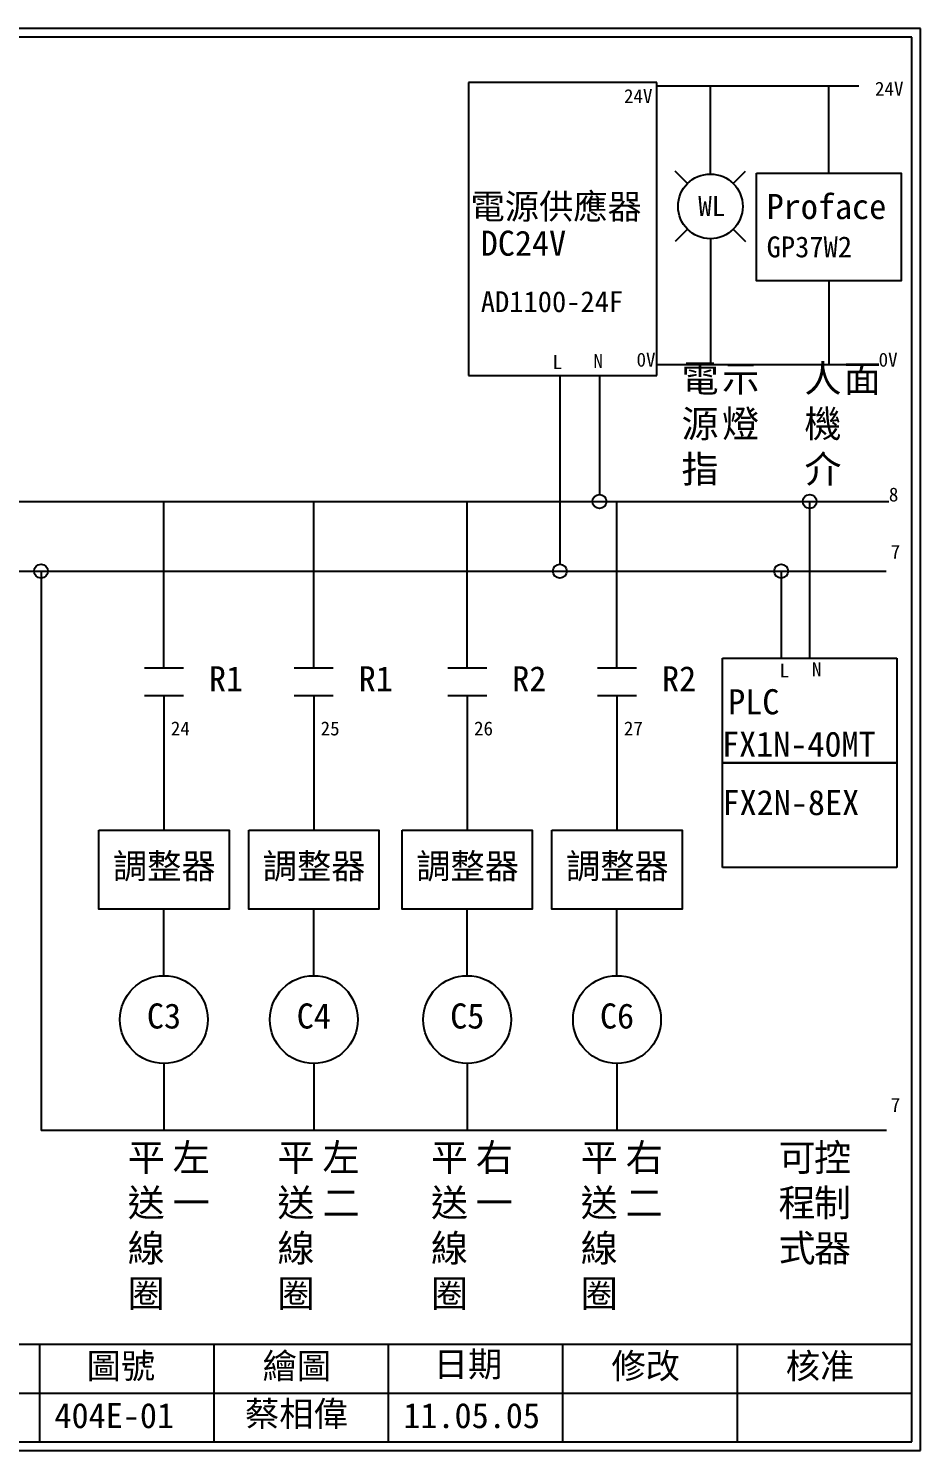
# Model space of a CAD drawing. Extents: x 10 to 297, y 3 to 207.
# Drawn here: x 169.1 to 297, y 3 to 207 of the extents above; entities that cross this region are included whole.
import ezdxf
from ezdxf.enums import TextEntityAlignment as Align

# ---------------------------------------------------------------- set-up
doc = ezdxf.new("R2010")
doc.units = 0
doc.layers.get('0').update_dxf_attribs({"linetype": 'CONTINUOUS'})
doc.layers.add('圖框層', color=7, linetype='CONTINUOUS')
doc.layers.add('標尺寸層', color=3, linetype='CONTINUOUS')
doc.styles.add('CNS', font='romanc.shx', dxfattribs={"bigfont": 'chineset.shx'})
doc.styles.add('STSL', font='KAIU.TTF')

msp = doc.modelspace()

# ---------------------------------------------------------------- linework, layer by layer
for p, q in [((259.19, 199.2), (232.19, 199.2)), ((232.19, 199.2), (232.19, 157.2)), ((259.19, 157.2), (259.19, 199.2)), ((288.16, 198.67), (259.19, 198.67)), ((266.88, 189.99), (266.88, 198.67)), ((266.88, 186.09), (266.88, 189.99)), ((263.6, 184.73), (261.83, 186.5)), ((270.16, 184.73), (271.93, 186.5)), ((263.6, 178.17), (261.83, 176.4)), ((270.16, 178.17), (271.93, 176.4)), ((266.88, 176.81), (266.88, 172.86)), ((266.88, 172.86), (266.88, 158.72)), ((232.19, 157.2), (255.19, 157.2)), ((245.3, 157.2), (245.3, 130.12)), ((250.97, 157.2), (250.97, 140.12)), ((255.19, 157.2), (259.19, 157.2)), ((288.16, 158.72), (259.19, 158.72)), ((165.27, 139.12), (292.46, 139.12)), ((188.55, 115.27), (188.55, 139.12)), ((210.03, 115.27), (210.03, 139.12)), ((232.02, 115.27), (232.02, 139.12)), ((253.49, 115.27), (253.49, 139.12)), ((281.11, 116.64), (281.11, 139.12)), ((165.27, 129.12), (292.09, 129.12)), ((268.61, 116.64), (293.61, 116.64)), ((268.61, 101.64), (268.61, 116.64)), ((293.61, 116.64), (293.61, 101.64)), ((188.55, 111.3), (188.55, 91.96)), ((210.03, 111.3), (210.03, 91.96)), ((232.02, 111.3), (232.02, 91.96)), ((253.49, 111.3), (253.49, 91.96)), ((293.61, 101.64), (268.61, 101.64)), ((268.61, 101.64), (293.61, 101.64)), ((268.61, 86.64), (268.61, 101.64)), ((293.61, 101.64), (293.61, 86.64)), ((293.61, 86.64), (268.61, 86.64)), ((188.55, 71.11), (188.55, 80.64)), ((210.03, 71.11), (210.03, 80.64)), ((232.02, 71.11), (232.02, 80.64)), ((253.49, 71.11), (253.49, 80.64)), ((188.55, 58.51), (188.55, 48.91)), ((210.03, 58.51), (210.03, 48.91)), ((232.02, 58.51), (232.02, 48.91)), ((253.49, 58.51), (253.49, 48.91))]:
    msp.add_line(p, q)
for points in [[(179.22, 91.96), (197.88, 91.96), (197.88, 80.64), (179.22, 80.64)], [(200.7, 91.96), (219.35, 91.96), (219.35, 80.64), (200.7, 80.64)], [(222.69, 91.96), (241.35, 91.96), (241.35, 80.64), (222.69, 80.64)], [(244.17, 91.96), (262.82, 91.96), (262.82, 80.64), (244.17, 80.64)]]:
    msp.add_lwpolyline(points, close=True)
for centre, radius in [((266.88, 181.45), 4.64), ((250.97, 139.12), 1), ((245.3, 129.12), 1), ((188.55, 64.81), 6.3), ((210.03, 64.81), 6.3), ((232.02, 64.81), 6.3), ((253.49, 64.81), 6.3)]:
    msp.add_circle(centre, radius)
at = {"layer": '圖框層', "color": 7}
for p, q in [((297, 206.97), (10, 206.97)), ((297, 3), (297, 206.97)), ((295.75, 205.72), (11.25, 205.72)), ((295.75, 4.25), (295.75, 205.72)), ((11.25, 18.25), (295.75, 18.25)), ((170.75, 4.25), (170.75, 18.25)), ((195.75, 4.25), (195.75, 18.25)), ((220.75, 4.25), (220.75, 18.25)), ((245.75, 4.25), (245.75, 18.25)), ((270.75, 4.25), (270.75, 18.25)), ((145.75, 11.25), (295.75, 11.25)), ((11.25, 4.25), (295.75, 4.25)), ((10, 3), (297, 3))]:
    msp.add_line(p, q, dxfattribs=at)
at = {"layer": '標尺寸層', "color": 7}
for p, q in [((283.86, 186.2), (283.86, 198.67)), ((283.86, 170.76), (283.86, 158.72)), ((170.93, 129.12), (170.93, 48.91)), ((277.03, 129.15), (277.03, 116.64)), ((185.77, 115.27), (191.34, 115.27)), ((207.24, 115.27), (212.81, 115.27)), ((229.24, 115.27), (234.81, 115.27)), ((250.71, 115.27), (256.28, 115.27)), ((185.77, 111.3), (191.34, 111.3)), ((207.24, 111.3), (212.81, 111.3)), ((229.24, 111.3), (234.81, 111.3)), ((250.71, 111.3), (256.28, 111.3)), ((292.11, 48.91), (170.93, 48.91))]:
    msp.add_line(p, q, dxfattribs=at)
msp.add_lwpolyline([(273.51, 186.2), (294.21, 186.2), (294.21, 170.76), (273.51, 170.76)], close=True, dxfattribs=at)
for centre in [(281.11, 139.12), (170.93, 129.12), (277.03, 129.12)]:
    msp.add_circle(centre, 1, dxfattribs=at)

# ---------------------------------------------------------------- texts
at = {"color": 7}
msp.add_text('WL', height=2.856, dxfattribs=at).set_placement((267.08, 181.5), align=Align.MIDDLE_CENTER)
at = {"layer": '圖框層', "color": 4, "style": 'STSL'}
for s, height, p in [('24V', 2, (254.49, 196.26)), ('24V', 2, (290.47, 197.32)), ('電源供應器', 3.6, (232.5, 179.63)), ('Proface', 3.6, (274.94, 179.63)), ('DC24V', 3.6, (233.96, 174.37)), ('GP37W2', 3, (274.94, 174.14)), ('AD1100-24F', 3, (233.97, 166.28)), ('L', 2, (244.26, 158.11)), ('N', 2, (250.12, 158.26)), ('0V', 2, (256.29, 158.46)), ('0V', 2, (290.99, 158.46)), ('8', 2, (292.46, 139.12)), ('7', 2, (292.73, 130.9)), ('R1', 3.6, (195, 111.9)), ('R1', 3.6, (216.47, 111.9)), ('R2', 3.6, (238.47, 111.9)), ('R2', 3.6, (259.94, 111.9)), ('L', 2, (276.8, 113.88)), ('N', 2, (281.44, 114.06)), ('PLC', 3.6, (269.42, 108.6)), ('24', 2, (189.54, 105.57)), ('25', 2, (211.01, 105.57)), ('26', 2, (233, 105.57)), ('27', 2, (254.48, 105.57)), ('FX1N-40MT', 3.6, (268.54, 102.53)), ('FX2N-8EX', 3.6, (268.61, 94.14)), ('調整器', 3.6, (181.24, 85.02)), ('調整器', 3.6, (202.71, 85.02)), ('調整器', 3.6, (224.71, 85.02)), ('調整器', 3.6, (246.18, 85.02)), ('C3', 3.6, (186.11, 63.53)), ('C4', 3.6, (207.58, 63.53)), ('C5', 3.6, (229.58, 63.53)), ('C6', 3.6, (251.05, 63.53)), ('7', 2, (292.73, 51.57)), ('圖號', 3.6, (177.47, 13.34)), ('繪圖', 3.6, (202.69, 13.34)), ('日期', 3.6, (227.22, 13.59)), ('修改', 3.6, (252.69, 13.34)), ('核准', 3.6, (277.69, 13.34)), ('蔡相偉', 3.6, (200.18, 6.47)), ('404E-01', 3.6, (172.86, 6.22)), ('11.05.05', 3.6, (222.86, 6.22))]:
    msp.add_text(s, height=height, dxfattribs=at).set_placement(p)
at = {"layer": '標尺寸層', "color": 7, "char_height": 3.9, "attachment_point": 1, "style": 'CNS'}
for s, insert, width in [('{\\fDFKai-SB|b0|i0|c136|p65;人機介}', (280.35, 158.72), 4.1392), ('{\\fDFKai-SB|b0|i0|c136|p65;電\\P源指}', (262.74, 158.72), 4.1392), ('{\\fDFKai-SB|b0|i0|c136|p65;示燈}', (268.55, 158.72), 4.1392), ('{\\fDFKai-SB|b0|i0|c136|p65;面}', (286.01, 158.72), 4.1392), ('{\\fDFKai-SB|b0|i0|c136|p65;平送線圈}', (183.35, 46.99), 5.4243), ('{\\fDFKai-SB|b0|i0|c136|p65;左一}', (189.8, 46.99), 5.4243), ('{\\fDFKai-SB|b0|i0|c136|p65;平送線圈}', (204.82, 46.99), 5.4243), ('{\\fDFKai-SB|b0|i0|c136|p65;左二}', (211.27, 46.99), 5.4243), ('{\\fDFKai-SB|b0|i0|c136|p65;平送線圈}', (226.82, 46.99), 5.4243), ('{\\fDFKai-SB|b0|i0|c136|p65;右一}', (233.26, 46.99), 5.4243), ('{\\fDFKai-SB|b0|i0|c136|p65;平送線圈}', (248.29, 46.99), 5.4243), ('{\\fDFKai-SB|b0|i0|c136|p65;右二}', (254.74, 46.99), 5.4243), ('{\\fDFKai-SB|b0|i0|c136|p65;可程式}', (276.64, 46.99), 5.4243), ('{\\fDFKai-SB|b0|i0|c136|p65;控制器}', (281.73, 46.99), 5.4243)]:
    msp.add_mtext(s, dxfattribs=dict(at, insert=insert, width=width))

doc.saveas('drawing.dxf')
